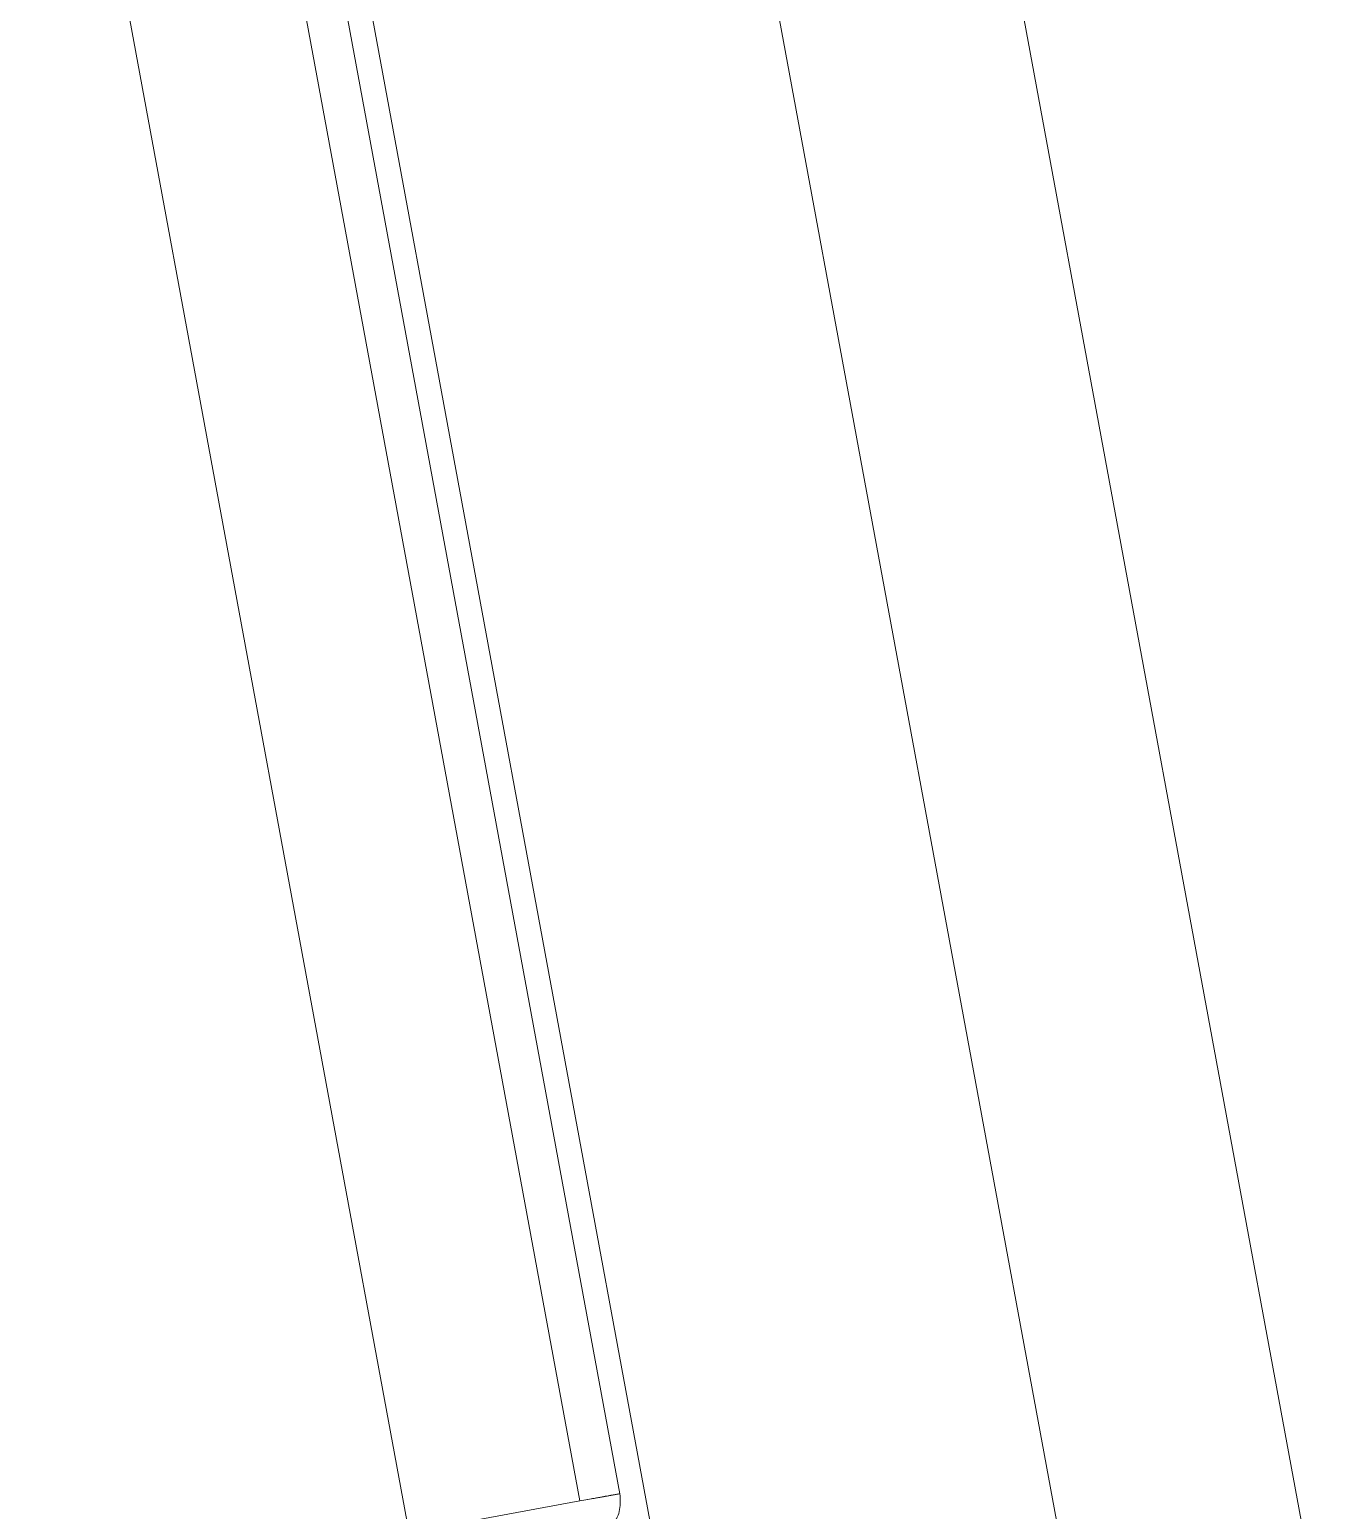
# Model space of a CAD drawing. Header units: millimetres. Extents: x -159872 to 386485, y -250577 to 158966.
# Drawn here: x 178045.7 to 178090.5, y 3716.4 to 3767.5 of the extents above; entities that cross this region are included whole.
import ezdxf

# ---------------------------------------------------------------- set-up
doc = ezdxf.new("R2010")
doc.units = ezdxf.units.MM
doc.layers.get('0').update_dxf_attribs({"lineweight": 25})
doc.layers.add('LDS-equipment-kitchen equipment', color=3, linetype='Continuous', lineweight=13)

# ---------------------------------------------------------------- blocks, each defined once
blk = doc.blocks.new('A$C73be1ed8')
at = {"transparency": 33554687}
for points in [[(60, 695.838, 0), (615, 695.838, 0)], [(613.293, 689.838, 0), (613.293, 695.838, 0)], [(613.293, 689.838, 0), (61.707, 689.838, 0)], [(613.3, 689.138, 0), (613.3, 688.438, 0)], [(613.3, 688.438, 0), (61.7, 688.438, 0)], [(623.912, 687.588, 0), (52.312, 687.588, 0)], [(54.912, 673.788, 0), (624.912, 673.788, 0)], [(623.862, 665.488, 0), (52.563, 665.488, 0)]]:
    blk.add_polyline3d(points, dxfattribs=at)
for points in [[(613.293, 689.838), (613.293, 689.654), (613.295, 689.288), (613.296, 688.825), (613.298, 688.501), (613.299, 688.459), (613.3, 688.438)], [(613.293, 689.838), (613.293, 689.746), (613.295, 689.563), (613.296, 689.331), (613.298, 689.169), (613.299, 689.148), (613.3, 689.138)], [(613.3, 688.438), (613.483, 688.459), (613.85, 688.501), (614.313, 688.825), (614.637, 689.288), (614.679, 689.654), (614.703, 689.738)]]:
    blk.add_open_spline(points, degree=3, dxfattribs=at)

msp = doc.modelspace()

# ---------------------------------------------------------------- block references
at = {"layer": 'LDS-equipment-kitchen equipment', "xscale": -1, "rotation": 100.4582459913295}
msp.add_blockref('A$C73be1ed8', (178631.73576, 4445.00837, 0), dxfattribs=at)

doc.saveas('drawing.dxf')
